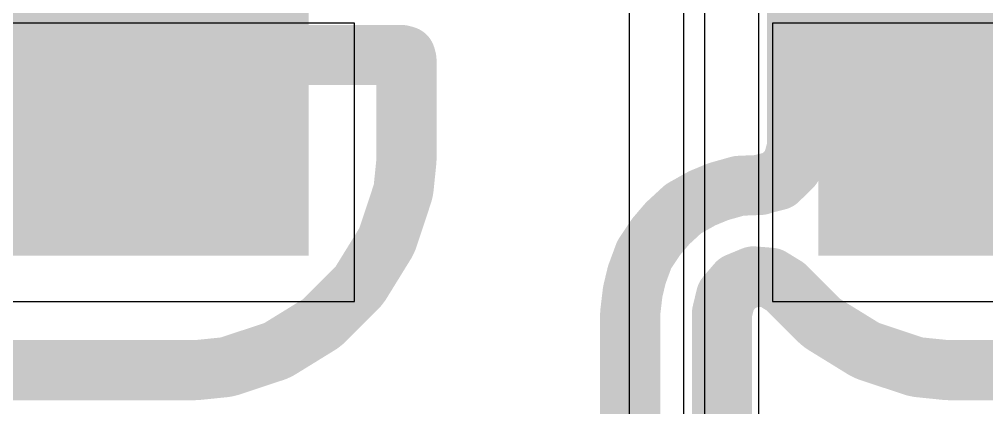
# Model space of a CAD drawing. Header units: inches. Extents: x 0 to 12.4, y -0.6 to 2.2.
# Drawn here: x 0.6078 to 0.7346, y 0.3875 to 0.4384 of the extents above; entities that cross this region are included whole.
import ezdxf

# ---------------------------------------------------------------- set-up
doc = ezdxf.new("R2010")
doc.units = ezdxf.units.IN
doc.header["$MEASUREMENT"] = 0
for name, color, linetype in [('Bottom Layer', 5, 'Continuous'), ('Dimension', 6, 'Continuous'), ('Top Layer', 1, 'Continuous'), ('Top Paste', 8, 'Continuous'), ('Top Solder', 216, 'Continuous')]:
    doc.layers.add(name, color=color, linetype=linetype)

# ---------------------------------------------------------------- blocks, each defined once
blk = doc.blocks.new('RT1A221M0605_60')
at = {"layer": 'Top Layer'}
for points in [[(-0.17519685, 0.03149605), (-0.03740155, 0.03149605), (-0.03740155, -0.03149605), (-0.17519685, -0.03149605)], [(0.03740155, 0.03149605), (0.17519685, 0.03149605), (0.17519685, -0.03149605), (0.03740155, -0.03149605)]]:
    blk.add_hatch(color=1, dxfattribs=at).paths.add_polyline_path(points)
at = {"layer": 'Top Paste'}
for points in [[(-0.17519685, 0.03149605), (-0.03740155, 0.03149605), (-0.03740155, -0.03149605), (-0.17519685, -0.03149605)], [(0.03740155, 0.03149605), (0.17519685, 0.03149605), (0.17519685, -0.03149605), (0.03740155, -0.03149605)]]:
    blk.add_hatch(color=8, dxfattribs=at).paths.add_polyline_path(points)
at = {"layer": 'Top Solder'}
for points in [[(-0.17919685, 0.03549605), (-0.03340155, 0.03549605), (-0.03340155, -0.03549605), (-0.17919685, -0.03549605)], [(0.03340155, 0.03549605), (0.17919685, 0.03549605), (0.17919685, -0.03549605), (0.03340155, -0.03549605)]]:
    blk.add_hatch(color=216, dxfattribs=at).paths.add_polyline_path(points)

msp = doc.modelspace()

# ---------------------------------------------------------------- linework, layer by layer
at = {"layer": 'Bottom Layer'}
for p, q in [((0.6975873, 0.6462783), (0.6975873, 0.3544867)), ((0.7047244, 0.3544867), (0.7047244, 0.6462783))]:
    msp.add_line(p, q, dxfattribs=at)
at = {"layer": 'Dimension'}
for points in [[(0.7097187, 0.4215666, 0.007874, 0.007874, 0), (0.7097187, 0.465592, 0.007874, 0.007874, 0)], [(0.5804598, 0.4337368, 0.007874, 0.007874, 0), (0.6579145, 0.4337368, 0.007874, 0.007874, 0)], [(0.6579145, 0.4337368, 0.007874, 0.007874, 0), (0.6584214, 0.4336009, 0.007874, 0.007874, 0)], [(0.6584214, 0.4336009, 0.007874, 0.007874, 0), (0.6585572, 0.433094, 0.007874, 0.007874, 0)], [(0.6585572, 0.420082, 0.007874, 0.007874, 0), (0.6585572, 0.433094, 0.007874, 0.007874, 0)], [(0.7090487, 0.4190983, 0.007874, 0.007874, 0), (0.7097187, 0.4215666, 0.007874, 0.007874, 0)], [(0.6581712, 0.4161794, 0.007874, 0.007874, 0), (0.6585446, 0.4198348, 0.007874, 0.007874, 0)], [(0.6585446, 0.4198348, 0.007874, 0.007874, 0), (0.6585572, 0.420082, 0.007874, 0.007874, 0)], [(0.7072226, 0.4173074, 0.007874, 0.007874, 0), (0.7090487, 0.4190983, 0.007874, 0.007874, 0)], [(0.7049556, 0.4167392, 0.007874, 0.007874, 0), (0.7072226, 0.4173074, 0.007874, 0.007874, 0)], [(0.6560623, 0.4096318, 0.007874, 0.007874, 0), (0.6580602, 0.415661, 0.007874, 0.007874, 0)], [(0.6580602, 0.415661, 0.007874, 0.007874, 0), (0.6581712, 0.4161794, 0.007874, 0.007874, 0)], [(0.6974385, 0.4149943, 0.007874, 0.007874, 0), (0.6992784, 0.4157564, 0.007874, 0.007874, 0)], [(0.6992784, 0.4157564, 0.007874, 0.007874, 0), (0.6992789, 0.4157566, 0.007874, 0.007874, 0)], [(0.6992789, 0.4157566, 0.007874, 0.007874, 0), (0.6994113, 0.4158114, 0.007874, 0.007874, 0)], [(0.6994113, 0.4158114, 0.007874, 0.007874, 0), (0.6995494, 0.4158504, 0.007874, 0.007874, 0)], [(0.6995494, 0.4158504, 0.007874, 0.007874, 0), (0.6995497, 0.4158504, 0.007874, 0.007874, 0)], [(0.6995497, 0.4158504, 0.007874, 0.007874, 0), (0.7018552, 0.4165007, 0.007874, 0.007874, 0)], [(0.7018552, 0.4165007, 0.007874, 0.007874, 0), (0.7018553, 0.4165007, 0.007874, 0.007874, 0)], [(0.7018553, 0.4165007, 0.007874, 0.007874, 0), (0.7021324, 0.4165789, 0.007874, 0.007874, 0)], [(0.7021324, 0.4165789, 0.007874, 0.007874, 0), (0.7024201, 0.4165902, 0.007874, 0.007874, 0)], [(0.7024201, 0.4165902, 0.007874, 0.007874, 0), (0.7024204, 0.4165902, 0.007874, 0.007874, 0)], [(0.7024204, 0.4165902, 0.007874, 0.007874, 0), (0.7049576, 0.4166898, 0.007874, 0.007874, 0)], [(0.7049556, 0.4167392, 0.007874, 0.007874, 0), (0.7049576, 0.4166898, 0.007874, 0.007874, 0)], [(0.6950897, 0.4136983, 0.007874, 0.007874, 0), (0.6971798, 0.4148688, 0.007874, 0.007874, 0)], [(0.6971798, 0.4148688, 0.007874, 0.007874, 0), (0.6971804, 0.4148691, 0.007874, 0.007874, 0)], [(0.6971804, 0.4148691, 0.007874, 0.007874, 0), (0.6973055, 0.4149391, 0.007874, 0.007874, 0)], [(0.6973055, 0.4149391, 0.007874, 0.007874, 0), (0.6974383, 0.4149942, 0.007874, 0.007874, 0)], [(0.6974383, 0.4149942, 0.007874, 0.007874, 0), (0.6974385, 0.4149943, 0.007874, 0.007874, 0)], [(0.692868, 0.4117361, 0.007874, 0.007874, 0), (0.6946274, 0.4133624, 0.007874, 0.007874, 0)], [(0.6946274, 0.4133624, 0.007874, 0.007874, 0), (0.6946275, 0.4133625, 0.007874, 0.007874, 0)], [(0.6946275, 0.4133625, 0.007874, 0.007874, 0), (0.6948387, 0.4135577, 0.007874, 0.007874, 0)], [(0.6948387, 0.4135577, 0.007874, 0.007874, 0), (0.6950896, 0.4136982, 0.007874, 0.007874, 0)], [(0.6950896, 0.4136982, 0.007874, 0.007874, 0), (0.6950897, 0.4136983, 0.007874, 0.007874, 0)], [(0.6912822, 0.4099053, 0.007874, 0.007874, 0), (0.6920805, 0.41084, 0.007874, 0.007874, 0)], [(0.6920805, 0.41084, 0.007874, 0.007874, 0), (0.692669, 0.4115291, 0.007874, 0.007874, 0)], [(0.692669, 0.4115291, 0.007874, 0.007874, 0), (0.6926692, 0.4115293, 0.007874, 0.007874, 0)], [(0.6926692, 0.4115293, 0.007874, 0.007874, 0), (0.6927625, 0.4116385, 0.007874, 0.007874, 0)], [(0.6927625, 0.4116385, 0.007874, 0.007874, 0), (0.6928678, 0.4117359, 0.007874, 0.007874, 0)], [(0.6928678, 0.4117359, 0.007874, 0.007874, 0), (0.692868, 0.4117361, 0.007874, 0.007874, 0)], [(0.6558237, 0.40912, 0.007874, 0.007874, 0), (0.6560623, 0.4096318, 0.007874, 0.007874, 0)], [(0.6898713, 0.4077939, 0.007874, 0.007874, 0), (0.6912022, 0.4097857, 0.007874, 0.007874, 0)], [(0.6912022, 0.4097857, 0.007874, 0.007874, 0), (0.6912025, 0.4097862, 0.007874, 0.007874, 0)], [(0.6912025, 0.4097862, 0.007874, 0.007874, 0), (0.6912822, 0.4099053, 0.007874, 0.007874, 0)], [(0.6524985, 0.4037291, 0.007874, 0.007874, 0), (0.6558237, 0.40912, 0.007874, 0.007874, 0)], [(0.6887825, 0.4050367, 0.007874, 0.007874, 0), (0.6896116, 0.4072842, 0.007874, 0.007874, 0)], [(0.6896116, 0.4072842, 0.007874, 0.007874, 0), (0.6896117, 0.4072844, 0.007874, 0.007874, 0)], [(0.6896117, 0.4072844, 0.007874, 0.007874, 0), (0.6897113, 0.4075544, 0.007874, 0.007874, 0)], [(0.6897113, 0.4075544, 0.007874, 0.007874, 0), (0.6898712, 0.4077937, 0.007874, 0.007874, 0)], [(0.6898712, 0.4077937, 0.007874, 0.007874, 0), (0.6898713, 0.4077939, 0.007874, 0.007874, 0)], [(0.6882342, 0.4028255, 0.007874, 0.007874, 0), (0.6886991, 0.4047617, 0.007874, 0.007874, 0)], [(0.6886991, 0.404762, 0.007874, 0.007874, 0), (0.6887327, 0.4049017, 0.007874, 0.007874, 0)], [(0.6886991, 0.4047617, 0.007874, 0.007874, 0), (0.6886991, 0.404762, 0.007874, 0.007874, 0)], [(0.6887327, 0.4049017, 0.007874, 0.007874, 0), (0.6887823, 0.4050363, 0.007874, 0.007874, 0)], [(0.6887823, 0.4050363, 0.007874, 0.007874, 0), (0.6887825, 0.4050367, 0.007874, 0.007874, 0)], [(0.7019082, 0.4038271, 0.007874, 0.007874, 0), (0.704014, 0.4046994, 0.007874, 0.007874, 0)], [(0.704014, 0.4046994, 0.007874, 0.007874, 0), (0.7062863, 0.4045206, 0.007874, 0.007874, 0)], [(0.7062863, 0.4045206, 0.007874, 0.007874, 0), (0.7082297, 0.4033296, 0.007874, 0.007874, 0)], [(0.6476696, 0.3988074, 0.007874, 0.007874, 0), (0.652148, 0.4032858, 0.007874, 0.007874, 0)], [(0.652148, 0.4032858, 0.007874, 0.007874, 0), (0.6524985, 0.4037291, 0.007874, 0.007874, 0)], [(0.7004279, 0.4020939, 0.007874, 0.007874, 0), (0.7019082, 0.4038271, 0.007874, 0.007874, 0)], [(0.7082297, 0.4033296, 0.007874, 0.007874, 0), (0.7127519, 0.3988074, 0.007874, 0.007874, 0)], [(0.6878852, 0.4000209, 0.007874, 0.007874, 0), (0.6881836, 0.402542, 0.007874, 0.007874, 0)], [(0.6881836, 0.4025421, 0.007874, 0.007874, 0), (0.6882006, 0.4026853, 0.007874, 0.007874, 0)], [(0.6881836, 0.402542, 0.007874, 0.007874, 0), (0.6881836, 0.4025421, 0.007874, 0.007874, 0)], [(0.6882006, 0.4026853, 0.007874, 0.007874, 0), (0.6882341, 0.402825, 0.007874, 0.007874, 0)], [(0.6882341, 0.402825, 0.007874, 0.007874, 0), (0.6882342, 0.4028255, 0.007874, 0.007874, 0)], [(0.6998958, 0.3998776, 0.007874, 0.007874, 0), (0.7004279, 0.4020939, 0.007874, 0.007874, 0)], [(0.6878683, 0.3998776, 0.007874, 0.007874, 0), (0.6878852, 0.4000204, 0.007874, 0.007874, 0)], [(0.6878683, 0.3651591, 0.007874, 0.007874, 0), (0.6878683, 0.3998776, 0.007874, 0.007874, 0)], [(0.6878852, 0.4000204, 0.007874, 0.007874, 0), (0.6878852, 0.4000209, 0.007874, 0.007874, 0)], [(0.6998958, 0.3651591, 0.007874, 0.007874, 0), (0.6998958, 0.3998776, 0.007874, 0.007874, 0)], [(0.6418354, 0.3951318, 0.007874, 0.007874, 0), (0.6472263, 0.3984569, 0.007874, 0.007874, 0)], [(0.6472263, 0.3984569, 0.007874, 0.007874, 0), (0.6476696, 0.3988074, 0.007874, 0.007874, 0)], [(0.7127519, 0.3988074, 0.007874, 0.007874, 0), (0.7131952, 0.3984569, 0.007874, 0.007874, 0)], [(0.7131952, 0.3984569, 0.007874, 0.007874, 0), (0.7185861, 0.3951318, 0.007874, 0.007874, 0)], [(0.6352943, 0.3928952, 0.007874, 0.007874, 0), (0.6413237, 0.3948931, 0.007874, 0.007874, 0)], [(0.6413237, 0.3948931, 0.007874, 0.007874, 0), (0.6418354, 0.3951318, 0.007874, 0.007874, 0)], [(0.7185861, 0.3951318, 0.007874, 0.007874, 0), (0.7190979, 0.3948931, 0.007874, 0.007874, 0)], [(0.7190979, 0.3948931, 0.007874, 0.007874, 0), (0.7251271, 0.3928952, 0.007874, 0.007874, 0)], [(0.6347761, 0.3927843, 0.007874, 0.007874, 0), (0.6352943, 0.3928952, 0.007874, 0.007874, 0)], [(0.7251271, 0.3928952, 0.007874, 0.007874, 0), (0.7256455, 0.3927843, 0.007874, 0.007874, 0)], [(0.5804598, 0.3923982, 0.007874, 0.007874, 0), (0.6308733, 0.3923982, 0.007874, 0.007874, 0)], [(0.6308733, 0.3923982, 0.007874, 0.007874, 0), (0.6311207, 0.3924109, 0.007874, 0.007874, 0)], [(0.6311207, 0.3924109, 0.007874, 0.007874, 0), (0.6347761, 0.3927843, 0.007874, 0.007874, 0)], [(0.7256455, 0.3927843, 0.007874, 0.007874, 0), (0.7293009, 0.3924108, 0.007874, 0.007874, 0)], [(0.7293009, 0.3924108, 0.007874, 0.007874, 0), (0.7295481, 0.3923982, 0.007874, 0.007874, 0)], [(0.7295481, 0.3923982, 0.007874, 0.007874, 0), (0.7779932, 0.3923982, 0.007874, 0.007874, 0)]]:
    msp.add_lwpolyline(points, format="xyseb", dxfattribs=at)
for points in [[(0.655946, 0.4337368, 0.003937, 0.003937, 1), (0.659883, 0.4337368, 0.003937, 0.003937, 1)], [(0.655946, 0.4337368, 0.003937, 0.003937, 1), (0.659883, 0.4337368, 0.003937, 0.003937, 1)], [(0.6564529, 0.4336009, 0.003937, 0.003937, 1), (0.6603899, 0.4336009, 0.003937, 0.003937, 1)], [(0.6564529, 0.4336009, 0.003937, 0.003937, 1), (0.6603899, 0.4336009, 0.003937, 0.003937, 1)], [(0.6565887, 0.433094, 0.003937, 0.003937, 1), (0.6605257, 0.433094, 0.003937, 0.003937, 1)], [(0.6565887, 0.433094, 0.003937, 0.003937, 1), (0.6605257, 0.433094, 0.003937, 0.003937, 1)], [(0.7077502, 0.4215666, 0.003937, 0.003937, 1), (0.7116872, 0.4215666, 0.003937, 0.003937, 1)], [(0.7077502, 0.4215666, 0.003937, 0.003937, 1), (0.7116872, 0.4215666, 0.003937, 0.003937, 1)], [(0.6565761, 0.4198348, 0.003937, 0.003937, 1), (0.6605131, 0.4198348, 0.003937, 0.003937, 1)], [(0.6565761, 0.4198348, 0.003937, 0.003937, 1), (0.6605131, 0.4198348, 0.003937, 0.003937, 1)], [(0.6565887, 0.420082, 0.003937, 0.003937, 1), (0.6605257, 0.420082, 0.003937, 0.003937, 1)], [(0.6565887, 0.420082, 0.003937, 0.003937, 1), (0.6605257, 0.420082, 0.003937, 0.003937, 1)], [(0.7070802, 0.4190983, 0.003937, 0.003937, 1), (0.7110172, 0.4190983, 0.003937, 0.003937, 1)], [(0.7070802, 0.4190983, 0.003937, 0.003937, 1), (0.7110172, 0.4190983, 0.003937, 0.003937, 1)], [(0.7052541, 0.4173074, 0.003937, 0.003937, 1), (0.7091911, 0.4173074, 0.003937, 0.003937, 1)], [(0.7052541, 0.4173074, 0.003937, 0.003937, 1), (0.7091911, 0.4173074, 0.003937, 0.003937, 1)], [(0.6560917, 0.415661, 0.003937, 0.003937, 1), (0.6600287, 0.415661, 0.003937, 0.003937, 1)], [(0.6560917, 0.415661, 0.003937, 0.003937, 1), (0.6600287, 0.415661, 0.003937, 0.003937, 1)], [(0.6562027, 0.4161794, 0.003937, 0.003937, 1), (0.6601397, 0.4161794, 0.003937, 0.003937, 1)], [(0.6562027, 0.4161794, 0.003937, 0.003937, 1), (0.6601397, 0.4161794, 0.003937, 0.003937, 1)], [(0.6973099, 0.4157564, 0.003937, 0.003937, 1), (0.7012469, 0.4157564, 0.003937, 0.003937, 1)], [(0.6973099, 0.4157564, 0.003937, 0.003937, 1), (0.7012469, 0.4157564, 0.003937, 0.003937, 1)], [(0.6973104, 0.4157566, 0.003937, 0.003937, 1), (0.7012474, 0.4157566, 0.003937, 0.003937, 1)], [(0.6973104, 0.4157566, 0.003937, 0.003937, 1), (0.7012474, 0.4157566, 0.003937, 0.003937, 1)], [(0.6974428, 0.4158114, 0.003937, 0.003937, 1), (0.7013798, 0.4158114, 0.003937, 0.003937, 1)], [(0.6974428, 0.4158114, 0.003937, 0.003937, 1), (0.7013798, 0.4158114, 0.003937, 0.003937, 1)], [(0.6975809, 0.4158504, 0.003937, 0.003937, 1), (0.7015179, 0.4158504, 0.003937, 0.003937, 1)], [(0.6975809, 0.4158504, 0.003937, 0.003937, 1), (0.7015179, 0.4158504, 0.003937, 0.003937, 1)], [(0.6975812, 0.4158504, 0.003937, 0.003937, 1), (0.7015182, 0.4158504, 0.003937, 0.003937, 1)], [(0.6975812, 0.4158504, 0.003937, 0.003937, 1), (0.7015182, 0.4158504, 0.003937, 0.003937, 1)], [(0.6998867, 0.4165007, 0.003937, 0.003937, 1), (0.7038237, 0.4165007, 0.003937, 0.003937, 1)], [(0.6998867, 0.4165007, 0.003937, 0.003937, 1), (0.7038237, 0.4165007, 0.003937, 0.003937, 1)], [(0.6998868, 0.4165007, 0.003937, 0.003937, 1), (0.7038238, 0.4165007, 0.003937, 0.003937, 1)], [(0.6998868, 0.4165007, 0.003937, 0.003937, 1), (0.7038238, 0.4165007, 0.003937, 0.003937, 1)], [(0.7001639, 0.4165789, 0.003937, 0.003937, 1), (0.7041009, 0.4165789, 0.003937, 0.003937, 1)], [(0.7001639, 0.4165789, 0.003937, 0.003937, 1), (0.7041009, 0.4165789, 0.003937, 0.003937, 1)], [(0.7004516, 0.4165902, 0.003937, 0.003937, 1), (0.7043886, 0.4165902, 0.003937, 0.003937, 1)], [(0.7004516, 0.4165902, 0.003937, 0.003937, 1), (0.7043886, 0.4165902, 0.003937, 0.003937, 1)], [(0.7004519, 0.4165902, 0.003937, 0.003937, 1), (0.7043889, 0.4165902, 0.003937, 0.003937, 1)], [(0.7004519, 0.4165902, 0.003937, 0.003937, 1), (0.7043889, 0.4165902, 0.003937, 0.003937, 1)], [(0.7029871, 0.4167392, 0.003937, 0.003937, 1), (0.7069241, 0.4167392, 0.003937, 0.003937, 1)], [(0.7029871, 0.4167392, 0.003937, 0.003937, 1), (0.7069241, 0.4167392, 0.003937, 0.003937, 1)], [(0.7029891, 0.4166898, 0.003937, 0.003937, 1), (0.7069261, 0.4166898, 0.003937, 0.003937, 1)], [(0.7029891, 0.4166898, 0.003937, 0.003937, 1), (0.7069261, 0.4166898, 0.003937, 0.003937, 1)], [(0.6952113, 0.4148688, 0.003937, 0.003937, 1), (0.6991483, 0.4148688, 0.003937, 0.003937, 1)], [(0.6952113, 0.4148688, 0.003937, 0.003937, 1), (0.6991483, 0.4148688, 0.003937, 0.003937, 1)], [(0.6952119, 0.4148691, 0.003937, 0.003937, 1), (0.6991489, 0.4148691, 0.003937, 0.003937, 1)], [(0.6952119, 0.4148691, 0.003937, 0.003937, 1), (0.6991489, 0.4148691, 0.003937, 0.003937, 1)], [(0.695337, 0.4149391, 0.003937, 0.003937, 1), (0.699274, 0.4149391, 0.003937, 0.003937, 1)], [(0.695337, 0.4149391, 0.003937, 0.003937, 1), (0.699274, 0.4149391, 0.003937, 0.003937, 1)], [(0.6954698, 0.4149942, 0.003937, 0.003937, 1), (0.6994068, 0.4149942, 0.003937, 0.003937, 1)], [(0.6954698, 0.4149942, 0.003937, 0.003937, 1), (0.6994068, 0.4149942, 0.003937, 0.003937, 1)], [(0.69547, 0.4149943, 0.003937, 0.003937, 1), (0.699407, 0.4149943, 0.003937, 0.003937, 1)], [(0.69547, 0.4149943, 0.003937, 0.003937, 1), (0.699407, 0.4149943, 0.003937, 0.003937, 1)], [(0.6926589, 0.4133624, 0.003937, 0.003937, 1), (0.6965959, 0.4133624, 0.003937, 0.003937, 1)], [(0.6926589, 0.4133624, 0.003937, 0.003937, 1), (0.6965959, 0.4133624, 0.003937, 0.003937, 1)], [(0.692659, 0.4133625, 0.003937, 0.003937, 1), (0.696596, 0.4133625, 0.003937, 0.003937, 1)], [(0.692659, 0.4133625, 0.003937, 0.003937, 1), (0.696596, 0.4133625, 0.003937, 0.003937, 1)], [(0.6928702, 0.4135577, 0.003937, 0.003937, 1), (0.6968072, 0.4135577, 0.003937, 0.003937, 1)], [(0.6928702, 0.4135577, 0.003937, 0.003937, 1), (0.6968072, 0.4135577, 0.003937, 0.003937, 1)], [(0.6931211, 0.4136982, 0.003937, 0.003937, 1), (0.6970581, 0.4136982, 0.003937, 0.003937, 1)], [(0.6931211, 0.4136982, 0.003937, 0.003937, 1), (0.6970581, 0.4136982, 0.003937, 0.003937, 1)], [(0.6931212, 0.4136983, 0.003937, 0.003937, 1), (0.6970582, 0.4136983, 0.003937, 0.003937, 1)], [(0.6931212, 0.4136983, 0.003937, 0.003937, 1), (0.6970582, 0.4136983, 0.003937, 0.003937, 1)], [(0.690112, 0.41084, 0.003937, 0.003937, 1), (0.694049, 0.41084, 0.003937, 0.003937, 1)], [(0.690112, 0.41084, 0.003937, 0.003937, 1), (0.694049, 0.41084, 0.003937, 0.003937, 1)], [(0.6907005, 0.4115291, 0.003937, 0.003937, 1), (0.6946375, 0.4115291, 0.003937, 0.003937, 1)], [(0.6907005, 0.4115291, 0.003937, 0.003937, 1), (0.6946375, 0.4115291, 0.003937, 0.003937, 1)], [(0.6907007, 0.4115293, 0.003937, 0.003937, 1), (0.6946377, 0.4115293, 0.003937, 0.003937, 1)], [(0.6907007, 0.4115293, 0.003937, 0.003937, 1), (0.6946377, 0.4115293, 0.003937, 0.003937, 1)], [(0.690794, 0.4116385, 0.003937, 0.003937, 1), (0.694731, 0.4116385, 0.003937, 0.003937, 1)], [(0.690794, 0.4116385, 0.003937, 0.003937, 1), (0.694731, 0.4116385, 0.003937, 0.003937, 1)], [(0.6908993, 0.4117359, 0.003937, 0.003937, 1), (0.6948363, 0.4117359, 0.003937, 0.003937, 1)], [(0.6908993, 0.4117359, 0.003937, 0.003937, 1), (0.6948363, 0.4117359, 0.003937, 0.003937, 1)], [(0.6908995, 0.4117361, 0.003937, 0.003937, 1), (0.6948365, 0.4117361, 0.003937, 0.003937, 1)], [(0.6908995, 0.4117361, 0.003937, 0.003937, 1), (0.6948365, 0.4117361, 0.003937, 0.003937, 1)], [(0.6540938, 0.4096318, 0.003937, 0.003937, 1), (0.6580308, 0.4096318, 0.003937, 0.003937, 1)], [(0.6540938, 0.4096318, 0.003937, 0.003937, 1), (0.6580308, 0.4096318, 0.003937, 0.003937, 1)], [(0.6892337, 0.4097857, 0.003937, 0.003937, 1), (0.6931707, 0.4097857, 0.003937, 0.003937, 1)], [(0.6892337, 0.4097857, 0.003937, 0.003937, 1), (0.6931707, 0.4097857, 0.003937, 0.003937, 1)], [(0.689234, 0.4097862, 0.003937, 0.003937, 1), (0.693171, 0.4097862, 0.003937, 0.003937, 1)], [(0.689234, 0.4097862, 0.003937, 0.003937, 1), (0.693171, 0.4097862, 0.003937, 0.003937, 1)], [(0.6893137, 0.4099053, 0.003937, 0.003937, 1), (0.6932507, 0.4099053, 0.003937, 0.003937, 1)], [(0.6893137, 0.4099053, 0.003937, 0.003937, 1), (0.6932507, 0.4099053, 0.003937, 0.003937, 1)], [(0.6538552, 0.40912, 0.003937, 0.003937, 1), (0.6577922, 0.40912, 0.003937, 0.003937, 1)], [(0.6538552, 0.40912, 0.003937, 0.003937, 1), (0.6577922, 0.40912, 0.003937, 0.003937, 1)], [(0.6876431, 0.4072842, 0.003937, 0.003937, 1), (0.6915801, 0.4072842, 0.003937, 0.003937, 1)], [(0.6876431, 0.4072842, 0.003937, 0.003937, 1), (0.6915801, 0.4072842, 0.003937, 0.003937, 1)], [(0.6876432, 0.4072844, 0.003937, 0.003937, 1), (0.6915802, 0.4072844, 0.003937, 0.003937, 1)], [(0.6876432, 0.4072844, 0.003937, 0.003937, 1), (0.6915802, 0.4072844, 0.003937, 0.003937, 1)], [(0.6877428, 0.4075544, 0.003937, 0.003937, 1), (0.6916798, 0.4075544, 0.003937, 0.003937, 1)], [(0.6877428, 0.4075544, 0.003937, 0.003937, 1), (0.6916798, 0.4075544, 0.003937, 0.003937, 1)], [(0.6879027, 0.4077937, 0.003937, 0.003937, 1), (0.6918397, 0.4077937, 0.003937, 0.003937, 1)], [(0.6879027, 0.4077937, 0.003937, 0.003937, 1), (0.6918397, 0.4077937, 0.003937, 0.003937, 1)], [(0.6879028, 0.4077939, 0.003937, 0.003937, 1), (0.6918398, 0.4077939, 0.003937, 0.003937, 1)], [(0.6879028, 0.4077939, 0.003937, 0.003937, 1), (0.6918398, 0.4077939, 0.003937, 0.003937, 1)], [(0.6867306, 0.404762, 0.003937, 0.003937, 1), (0.6906676, 0.404762, 0.003937, 0.003937, 1)], [(0.6867306, 0.404762, 0.003937, 0.003937, 1), (0.6906676, 0.404762, 0.003937, 0.003937, 1)], [(0.6867306, 0.4047617, 0.003937, 0.003937, 1), (0.6906676, 0.4047617, 0.003937, 0.003937, 1)], [(0.6867306, 0.4047617, 0.003937, 0.003937, 1), (0.6906676, 0.4047617, 0.003937, 0.003937, 1)], [(0.6867642, 0.4049017, 0.003937, 0.003937, 1), (0.6907012, 0.4049017, 0.003937, 0.003937, 1)], [(0.6867642, 0.4049017, 0.003937, 0.003937, 1), (0.6907012, 0.4049017, 0.003937, 0.003937, 1)], [(0.6868138, 0.4050363, 0.003937, 0.003937, 1), (0.6907508, 0.4050363, 0.003937, 0.003937, 1)], [(0.6868138, 0.4050363, 0.003937, 0.003937, 1), (0.6907508, 0.4050363, 0.003937, 0.003937, 1)], [(0.686814, 0.4050367, 0.003937, 0.003937, 1), (0.690751, 0.4050367, 0.003937, 0.003937, 1)], [(0.686814, 0.4050367, 0.003937, 0.003937, 1), (0.690751, 0.4050367, 0.003937, 0.003937, 1)], [(0.7020455, 0.4046994, 0.003937, 0.003937, 1), (0.7059825, 0.4046994, 0.003937, 0.003937, 1)], [(0.7020455, 0.4046994, 0.003937, 0.003937, 1), (0.7059825, 0.4046994, 0.003937, 0.003937, 1)], [(0.7043178, 0.4045206, 0.003937, 0.003937, 1), (0.7082548, 0.4045206, 0.003937, 0.003937, 1)], [(0.7043178, 0.4045206, 0.003937, 0.003937, 1), (0.7082548, 0.4045206, 0.003937, 0.003937, 1)], [(0.6501795, 0.4032858, 0.003937, 0.003937, 1), (0.6541165, 0.4032858, 0.003937, 0.003937, 1)], [(0.6501795, 0.4032858, 0.003937, 0.003937, 1), (0.6541165, 0.4032858, 0.003937, 0.003937, 1)], [(0.65053, 0.4037291, 0.003937, 0.003937, 1), (0.654467, 0.4037291, 0.003937, 0.003937, 1)], [(0.65053, 0.4037291, 0.003937, 0.003937, 1), (0.654467, 0.4037291, 0.003937, 0.003937, 1)], [(0.6999397, 0.4038271, 0.003937, 0.003937, 1), (0.7038767, 0.4038271, 0.003937, 0.003937, 1)], [(0.6999397, 0.4038271, 0.003937, 0.003937, 1), (0.7038767, 0.4038271, 0.003937, 0.003937, 1)], [(0.7062612, 0.4033296, 0.003937, 0.003937, 1), (0.7101982, 0.4033296, 0.003937, 0.003937, 1)], [(0.7062612, 0.4033296, 0.003937, 0.003937, 1), (0.7101982, 0.4033296, 0.003937, 0.003937, 1)], [(0.6862151, 0.4025421, 0.003937, 0.003937, 1), (0.6901521, 0.4025421, 0.003937, 0.003937, 1)], [(0.6862151, 0.4025421, 0.003937, 0.003937, 1), (0.6901521, 0.4025421, 0.003937, 0.003937, 1)], [(0.6862151, 0.402542, 0.003937, 0.003937, 1), (0.6901521, 0.402542, 0.003937, 0.003937, 1)], [(0.6862151, 0.402542, 0.003937, 0.003937, 1), (0.6901521, 0.402542, 0.003937, 0.003937, 1)], [(0.6862321, 0.4026853, 0.003937, 0.003937, 1), (0.6901691, 0.4026853, 0.003937, 0.003937, 1)], [(0.6862321, 0.4026853, 0.003937, 0.003937, 1), (0.6901691, 0.4026853, 0.003937, 0.003937, 1)], [(0.6862656, 0.402825, 0.003937, 0.003937, 1), (0.6902026, 0.402825, 0.003937, 0.003937, 1)], [(0.6862656, 0.402825, 0.003937, 0.003937, 1), (0.6902026, 0.402825, 0.003937, 0.003937, 1)], [(0.6862657, 0.4028255, 0.003937, 0.003937, 1), (0.6902027, 0.4028255, 0.003937, 0.003937, 1)], [(0.6862657, 0.4028255, 0.003937, 0.003937, 1), (0.6902027, 0.4028255, 0.003937, 0.003937, 1)], [(0.6984594, 0.4020939, 0.003937, 0.003937, 1), (0.7023964, 0.4020939, 0.003937, 0.003937, 1)], [(0.6984594, 0.4020939, 0.003937, 0.003937, 1), (0.7023964, 0.4020939, 0.003937, 0.003937, 1)], [(0.6858998, 0.3998776, 0.003937, 0.003937, 1), (0.6898368, 0.3998776, 0.003937, 0.003937, 1)], [(0.6858998, 0.3998776, 0.003937, 0.003937, 1), (0.6898368, 0.3998776, 0.003937, 0.003937, 1)], [(0.6859167, 0.4000209, 0.003937, 0.003937, 1), (0.6898537, 0.4000209, 0.003937, 0.003937, 1)], [(0.6859167, 0.4000209, 0.003937, 0.003937, 1), (0.6898537, 0.4000209, 0.003937, 0.003937, 1)], [(0.6859167, 0.4000204, 0.003937, 0.003937, 1), (0.6898537, 0.4000204, 0.003937, 0.003937, 1)], [(0.6859167, 0.4000204, 0.003937, 0.003937, 1), (0.6898537, 0.4000204, 0.003937, 0.003937, 1)], [(0.6979273, 0.3998776, 0.003937, 0.003937, 1), (0.7018643, 0.3998776, 0.003937, 0.003937, 1)], [(0.6979273, 0.3998776, 0.003937, 0.003937, 1), (0.7018643, 0.3998776, 0.003937, 0.003937, 1)], [(0.6452578, 0.3984569, 0.003937, 0.003937, 1), (0.6491948, 0.3984569, 0.003937, 0.003937, 1)], [(0.6452578, 0.3984569, 0.003937, 0.003937, 1), (0.6491948, 0.3984569, 0.003937, 0.003937, 1)], [(0.6457011, 0.3988074, 0.003937, 0.003937, 1), (0.6496381, 0.3988074, 0.003937, 0.003937, 1)], [(0.6457011, 0.3988074, 0.003937, 0.003937, 1), (0.6496381, 0.3988074, 0.003937, 0.003937, 1)], [(0.7107834, 0.3988074, 0.003937, 0.003937, 1), (0.7147204, 0.3988074, 0.003937, 0.003937, 1)], [(0.7107834, 0.3988074, 0.003937, 0.003937, 1), (0.7147204, 0.3988074, 0.003937, 0.003937, 1)], [(0.7112267, 0.3984569, 0.003937, 0.003937, 1), (0.7151637, 0.3984569, 0.003937, 0.003937, 1)], [(0.7112267, 0.3984569, 0.003937, 0.003937, 1), (0.7151637, 0.3984569, 0.003937, 0.003937, 1)], [(0.6393552, 0.3948931, 0.003937, 0.003937, 1), (0.6432922, 0.3948931, 0.003937, 0.003937, 1)], [(0.6393552, 0.3948931, 0.003937, 0.003937, 1), (0.6432922, 0.3948931, 0.003937, 0.003937, 1)], [(0.6398669, 0.3951318, 0.003937, 0.003937, 1), (0.6438039, 0.3951318, 0.003937, 0.003937, 1)], [(0.6398669, 0.3951318, 0.003937, 0.003937, 1), (0.6438039, 0.3951318, 0.003937, 0.003937, 1)], [(0.7166176, 0.3951318, 0.003937, 0.003937, 1), (0.7205546, 0.3951318, 0.003937, 0.003937, 1)], [(0.7166176, 0.3951318, 0.003937, 0.003937, 1), (0.7205546, 0.3951318, 0.003937, 0.003937, 1)], [(0.7171294, 0.3948931, 0.003937, 0.003937, 1), (0.7210664, 0.3948931, 0.003937, 0.003937, 1)], [(0.7171294, 0.3948931, 0.003937, 0.003937, 1), (0.7210664, 0.3948931, 0.003937, 0.003937, 1)], [(0.6333258, 0.3928952, 0.003937, 0.003937, 1), (0.6372628, 0.3928952, 0.003937, 0.003937, 1)], [(0.6333258, 0.3928952, 0.003937, 0.003937, 1), (0.6372628, 0.3928952, 0.003937, 0.003937, 1)], [(0.7231586, 0.3928952, 0.003937, 0.003937, 1), (0.7270956, 0.3928952, 0.003937, 0.003937, 1)], [(0.7231586, 0.3928952, 0.003937, 0.003937, 1), (0.7270956, 0.3928952, 0.003937, 0.003937, 1)], [(0.6289048, 0.3923982, 0.003937, 0.003937, 1), (0.6328418, 0.3923982, 0.003937, 0.003937, 1)], [(0.6289048, 0.3923982, 0.003937, 0.003937, 1), (0.6328418, 0.3923982, 0.003937, 0.003937, 1)], [(0.6291522, 0.3924109, 0.003937, 0.003937, 1), (0.6330892, 0.3924109, 0.003937, 0.003937, 1)], [(0.6291522, 0.3924109, 0.003937, 0.003937, 1), (0.6330892, 0.3924109, 0.003937, 0.003937, 1)], [(0.6328076, 0.3927843, 0.003937, 0.003937, 1), (0.6367446, 0.3927843, 0.003937, 0.003937, 1)], [(0.6328076, 0.3927843, 0.003937, 0.003937, 1), (0.6367446, 0.3927843, 0.003937, 0.003937, 1)], [(0.723677, 0.3927843, 0.003937, 0.003937, 1), (0.727614, 0.3927843, 0.003937, 0.003937, 1)], [(0.723677, 0.3927843, 0.003937, 0.003937, 1), (0.727614, 0.3927843, 0.003937, 0.003937, 1)], [(0.7273324, 0.3924108, 0.003937, 0.003937, 1), (0.7312694, 0.3924108, 0.003937, 0.003937, 1)], [(0.7273324, 0.3924108, 0.003937, 0.003937, 1), (0.7312694, 0.3924108, 0.003937, 0.003937, 1)], [(0.7275796, 0.3923982, 0.003937, 0.003937, 1), (0.7315166, 0.3923982, 0.003937, 0.003937, 1)], [(0.7275796, 0.3923982, 0.003937, 0.003937, 1), (0.7315166, 0.3923982, 0.003937, 0.003937, 1)]]:
    msp.add_lwpolyline(points, format="xyseb", close=True, dxfattribs=at)
at = {"layer": 'Top Layer'}
for p, q in [((0.6877448, 0.5708661), (0.6877449, 0.3641732)), ((0.694882, 0.3641732), (0.6948819, 0.5708661)), ((0.6517323, 0.4379134), (0.5778347, 0.4379134)), ((0.6517323, 0.4014174), (0.6517323, 0.4379134)), ((0.7804331, 0.4379134), (0.7065355, 0.4379134)), ((0.7065355, 0.4379134), (0.7065355, 0.4014174)), ((0.5778347, 0.4014174), (0.6517323, 0.4014174)), ((0.7065355, 0.4014174), (0.7804331, 0.4014174))]:
    msp.add_line(p, q, dxfattribs=at)

# ---------------------------------------------------------------- block references
at = {"rotation": 180}
msp.add_blockref('RT1A221M0605_60', (0.6791339, 0.4429134), dxfattribs=at)

doc.saveas('drawing.dxf')
